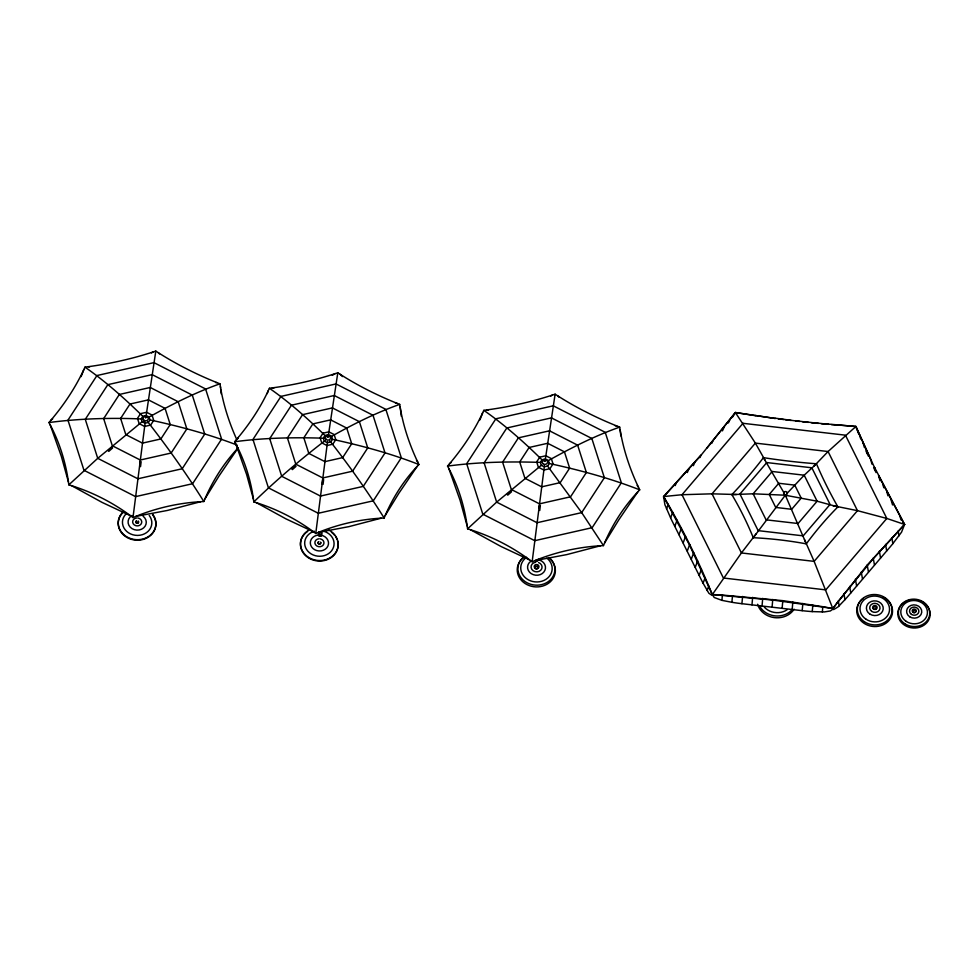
<?xml version="1.0" encoding="UTF-8"?>
<svg xmlns="http://www.w3.org/2000/svg" width="979" height="979" viewBox="0 0 979 979"><rect width="100%" height="100%" fill="white"/><g stroke="black" fill="none" stroke-linecap="round" stroke-linejoin="round"><path stroke-width="1.47" d="M755.372 415.5L775.38 418.486L735.4 412.526L700.866 455.443L663.468 497.026L665.01 496.194M775.392 418.204L799.757 421.459M808.373 422.402L795.474 420.664M818.444 423.417L805.521 421.79M828.515 424.348L815.58 422.855M871.995 464.181L870.625 459.273L855.879 426.489L825.652 423.858M839.162 605.866L838.305 601.045L832.431 609.501L830.351 610.957L824.232 611.948L811.836 611.581A153.838 97.031 9.9 0 1 802.193 610.676L741.923 603.7A153.838 97.227 5.1 0 1 732.292 602.366L721.915 600.36L722.404 595.061L782.821 600.653L822.825 606.699L832.774 608.485L833.643 609.574L838.061 606.919L845.22 599.417A153.838 60.759 -63 0 0 850.788 592.968L886.693 550.932A153.838 64.834 -59.4 0 0 892.615 543.957L901.549 532.172L904.572 524.463L874.541 467.46L876.009 472.588M731.888 602.305L732.5 595.697M741.923 603.7L742.584 596.456M751.97 604.875L752.655 597.337M762.029 605.989L762.727 598.328M772.076 607.115L772.774 599.429M782.111 608.314L782.821 600.653M792.158 609.538L792.843 601.987M802.193 610.676L802.853 603.443M812.24 611.606L812.851 605.01M822.336 611.997L822.825 606.699M139.85 464.07L140.144 461.623L141.135 461.745L140.548 466.628M322.238 483.039L322.666 479.502L323.621 479.612L323.058 484.324L322.103 484.213M539.05 507.917L539.343 505.458L540.347 505.568L539.759 510.487M237.983 448.101L236.123 450.095A210.057 181.494 65.5 0 0 206.067 496.304L203.828 501.517L197.746 501.884A210.057 207.132 85.5 0 0 138.639 515.26L132.985 517.561L145.21 422.194M238.252 437.466A202.788 134.074 -31.3 0 0 267.267 392.848L269.396 388.271L275.307 387.464A202.788 109.33 -6.6 0 0 332.37 374.553L337.792 372.791L342.528 375.801A202.788 111.129 19 0 0 394.194 402.161L399.713 404.376L400.521 409.308A202.788 138.418 43.4 0 0 416.54 459.494L418.914 464.523L415.329 468.354A202.788 175.229 65.5 0 0 386.301 512.984L384.135 518.013L378.273 518.356A202.788 199.973 85.5 0 0 321.21 531.267L315.752 533.494L327.561 441.431M532.148 561.762L527.24 558.14A211.452 206.642 -73.9 0 0 473.359 530.655L467.57 528.819L466.763 523.202A211.452 178.178 -53.7 0 0 450.059 470.862L447.55 466.102L451.331 461.635A211.452 139.801 -31.3 0 0 481.595 415.096L483.81 410.336L489.977 409.491A211.452 113.992 -6.6 0 0 549.464 396.03L555.117 394.182L560.061 397.339A211.452 115.877 19 0 0 613.943 424.813L619.695 427.125L620.539 432.277A211.452 144.341 43.4 0 0 637.243 484.605L639.715 489.843L635.971 493.844A211.452 182.706 65.5 0 0 605.707 540.371L603.456 545.609L597.325 545.976A211.452 208.515 85.5 0 0 537.838 559.45L532.148 561.762L544.446 465.759M145.993 416.528L155.808 351.094L160.715 354.227A210.057 115.106 19 0 0 214.242 381.529L219.957 383.817L220.789 388.932A210.057 143.375 43.4 0 0 236.796 439.608M328.491 434.59L337.792 372.791M544.557 460.962L545.376 460.876L544.765 461.403M545.23 460.057L555.117 394.182M699.863 457.609L701.037 455.076L663.603 496.549L664.9 504.76L670.774 518.258A153.838 59.792 73 0 0 674.812 526.396L699.165 575.407A153.838 55.522 76.5 0 0 702.922 582.933L708.906 593.311L711.88 595.22L741.421 552.951L756.033 533.947M83.851 369.548L81.11 376.621M268.319 390.597L267.206 393.619M482.684 412.759L481.521 415.916M666.528 508.896L668.192 504.381L663.603 496.549L681.996 494.725L712.039 493.82L736.453 494.53M670.615 517.903L672.683 512.262L668.192 504.381M674.812 526.396L677.076 520.216L672.683 512.262M679.01 534.669L681.384 528.244L677.076 520.216M683.183 542.856L685.581 536.321L681.384 528.244M687.282 551.006L689.693 544.459L685.581 536.321M691.296 559.193L693.707 552.658L689.693 544.459M695.249 567.355L697.623 560.918L693.707 552.658M699.165 575.407L701.441 569.24L697.623 560.918M703.081 583.239L705.149 577.61L701.441 569.24M707.107 590.57L708.772 586.042L705.149 577.61M479.918 419.881L480.983 417.238M145.357 417.335L146.189 417.433L145.528 417.874M327.696 436.732L328.491 436.83L327.867 437.246M675.131 485.621L676.416 482.855M687.258 472.576L688.898 469.027M693.34 465.674L695.017 462.064M706.985 448.052L735.4 412.526L755.36 415.671M711.696 443.487L712.847 441.003M722.429 430.87L724.301 426.82M728.388 422.94L729.893 419.685M155.808 351.094L150.191 352.917A210.057 113.246 -6.6 0 1 91.096 366.305L84.977 367.137L82.762 371.873A210.057 138.871 -31.3 0 1 52.707 418.094L48.95 422.536L51.446 427.272A210.057 176.991 -53.7 0 1 68.04 479.257L68.836 484.838L74.6 486.661A210.057 205.272 -73.9 0 1 128.114 513.963L132.985 517.561M765.088 460.289L755.372 443.108L735.4 412.526L732.28 417.47M835.723 424.8L855.879 426.489L854.826 427.456M204.966 498.862L219.088 475.88L237.958 448.137M385.249 515.443L398.881 493.245L417.091 466.481M604.606 542.941L618.826 519.8L637.806 491.886M753.279 537.716L784.509 496.255L786.651 495.484L817.122 501.211L837.889 506.889A395.345 356.76 59.1 0 0 806.292 543.859A395.345 393.95 -6.9 0 0 753.279 537.716A395.345 351.204 -48.5 0 0 731.864 494.615A395.345 271.256 -24.2 0 0 763.449 457.646A395.345 234.054 5.8 0 0 816.462 463.777A395.345 276.812 35.6 0 0 837.889 506.889M663.603 496.549L689.497 544.973L712.296 594.534L772.725 600.041L832.774 608.485L867.21 565.018L904.572 524.463L878.555 475.635L880.023 480.775M838.342 601.216L873.329 558.593L904.572 524.463L886.815 518.454L857.469 510.659L832.909 505.666M315.752 533.494L311.053 530.018A202.788 198.174 -73.9 0 0 259.374 503.659L253.818 501.909L253.059 496.512A202.788 170.872 -53.7 0 0 237.04 446.326L234.617 441.749L238.252 437.466M787.067 493.367L804.2 475.194L816.462 463.777M813.806 466.334L828.075 451.527L855.879 426.489L874.651 467.852M68.836 484.838L97.729 458.319L142.383 421.521M253.818 501.909C276.421 479.991 300.492 459.506 325.444 440.354M467.57 528.819L496.647 502.117L541.607 465.074M109.097 449.851L111.887 447.366L112.512 448.052L108.791 451.368L108.167 450.683M508.089 493.6L510.903 491.091L511.527 491.788L507.783 495.129L507.159 494.432M52.646 418.902L50.859 420.272M238.191 438.249L236.465 439.571M451.258 462.443L449.471 463.826M148.82 417.213C171.668 404.474 195.237 392.506 219.957 383.817M330.412 437.038C352.587 424.458 375.642 412.905 399.713 404.376M548.081 460.742C571.075 447.929 594.804 435.875 619.695 427.125M151.512 352.942L152.957 352.024M335.026 373.684L332.309 375.324M550.798 396.054L552.242 395.124M200.732 501.701L167.372 510.451L135.861 516.386M381.149 518.185L348.952 526.629L318.53 532.368M600.335 545.805L566.755 554.603L535.036 560.588M48.95 422.536C80.021 418.498 111.643 417.629 142.897 419.024M234.617 441.749C264.183 437.784 294.251 437.246 324.012 438.213M447.55 466.102C478.376 461.966 509.729 461.403 540.751 462.406M731.864 494.615L753.145 493.795L783.971 495.166M708.772 586.042L712.296 594.534L722.404 595.061M215.588 382.544L217.044 382.642M395.492 403.14L396.911 403.25M615.289 425.841L616.77 425.951M831.391 424.605L835.711 424.984M821.32 423.687L825.64 424.103M811.248 422.695L815.568 423.148M802.633 421.778L805.509 422.096M785.415 419.771L791.154 420.456M548.938 463.422C579.69 470.067 610.37 478.327 639.715 489.843M331.857 439.179C361.349 445.555 390.78 453.485 418.914 464.523M149.665 419.869C179.243 426.244 208.76 434.162 237.04 445.041M778.244 418.853L783.983 419.587M486.942 409.907L488.448 410.164M272.407 387.855L273.851 388.112M88.098 366.709L89.578 366.966M721.915 600.36L714.229 597.508L712.296 594.534M529.651 559.915L500.991 546.478L470.52 529.761M313.353 531.719L285.868 518.833L256.645 502.802M130.513 515.725L102.036 502.374L71.773 485.768M483.81 410.336C505.127 425.229 524.732 442.692 543.149 460.987M269.396 388.271C289.735 402.442 308.348 419.122 325.983 436.487M84.977 367.137C106.038 381.81 125.324 399.089 143.583 417.078M736.318 413.725L735.4 412.526M342.466 376.585L340.202 374.321M557.638 395.785L558.825 397.046M158.304 352.685L159.504 353.933M547.396 465.796L581.685 512.629L603.456 545.609M329.886 440.905C349.234 465.637 367.48 491.36 384.135 518.013M147.621 421.655C167.666 447.281 186.573 473.922 203.828 501.517M638.455 487.175L637.17 485.413M417.715 461.966L416.479 460.277M763.449 457.646L784.106 493.012M902.76 522.676L904.572 524.463M873.623 467.583L875.238 470.96M785.856 496.414L806.292 543.859M864.481 447.66L863.062 442.887M804.505 539.564L814.136 561.371L832.774 608.485M860.761 438.996L859.427 434.688M858.754 434.113L855.879 426.489M448.823 468.525L460.032 500.171L467.154 525.956M235.853 444.074L246.598 474.436L253.426 499.155M50.223 424.947L61.359 456.385L68.432 481.998M900.007 516.361L901.023 519.898M891.147 500.098L892.542 504.944M886.864 491.96L887.965 495.827M882.666 483.797L883.792 487.738M866.794 451.086L868.177 455.933M898.147 531.022L899.003 535.831M891.796 537.655L892.86 543.639M885.53 544.373L886.693 550.932M879.35 551.177L880.562 558.018M873.231 558.054L874.467 565.005M867.21 565.018L868.446 571.993M861.263 572.066L862.499 579.017M855.401 579.189L856.613 586.042M849.613 586.397L850.788 592.968M843.922 593.69L844.987 599.674M401.317 416.271L400.13 406.885M620.845 435.912L620.123 429.744M220.728 389.74L221.291 393.95M220.385 386.424L220.556 388.161M867.345 454.072A153.838 8.884 67.2 0 1 865.889 450.817M794.104 609.195A19.751 17.243 4.6 0 1 774.218 617.602A19.751 17.243 4.6 0 1 757.648 604.263M792.341 609.476A19.152 16.716 4.6 0 1 759.398 605.658M787.153 609.746A16.288 14.208 4.6 0 1 764.281 607.102M538.242 559.401A1.371 1.199 4.6 0 1 535.929 560.477M538.548 559.437A1.615 1.407 4.6 0 1 536.1 560.575M536.981 566.474A1.371 1.199 4.6 0 1 537.459 568.126A1.371 1.199 4.6 0 1 535.574 568.493A1.371 1.199 4.6 0 1 535.109 566.853M537.508 559.633A8.97 7.832 4.6 0 1 544.875 570.427A8.97 7.832 4.6 0 1 531.218 573.633A8.97 7.832 4.6 0 1 530.924 561.187M538.56 562.558A5.519 4.822 4.6 0 1 540.702 570.28A5.519 4.822 4.6 0 1 531.719 569.24A5.519 4.822 4.6 0 1 535.721 562.24M546.845 558.079A15.737 13.743 4.6 0 1 547.653 578.087A15.737 13.743 4.6 0 1 524.781 577.194A15.737 13.743 4.6 0 1 526.629 557.284M552.168 561.285A19.09 16.667 4.6 0 1 548.656 583.178A19.09 16.667 4.6 0 1 523.288 582.187A19.09 16.667 4.6 0 1 520.926 560.061M521.697 559.217A19.09 16.667 4.6 0 1 523.435 557.675M549.513 558.446A19.09 16.667 4.6 0 1 551.189 560.098M549.207 557.565A18.515 16.166 4.6 0 1 549.562 580.62A18.515 16.166 4.6 0 1 523.202 580.082A18.515 16.166 4.6 0 1 523.618 557.051M536.859 564.528A2.374 2.068 4.6 0 1 538.621 567.698A2.374 2.068 4.6 0 1 534.62 567.698A2.374 2.068 4.6 0 1 536.235 564.528M537.128 566.07A1.64 1.432 4.6 0 1 538.046 567.942A1.64 1.432 4.6 0 1 535.929 568.713A1.64 1.432 4.6 0 1 534.999 566.841M535.501 566.254A1.64 1.432 4.6 0 1 535.868 566.07M320.904 532.025A1.371 1.199 4.6 0 1 321.308 533.751A1.371 1.199 4.6 0 1 319.301 533.922A1.371 1.199 4.6 0 1 319.252 532.16M321.589 532.662A1.615 1.407 4.6 0 1 320.145 534.73A1.615 1.407 4.6 0 1 318.787 532.564M321.626 534.436A1.615 1.407 4.6 0 1 319.815 536.137A1.615 1.407 4.6 0 1 318.677 533.996M321.406 535.072A1.371 1.199 4.6 0 1 320.011 536.223A1.371 1.199 4.6 0 1 318.664 534.987M320.598 542.293A1.371 1.199 4.6 0 1 320.072 543.908A1.371 1.199 4.6 0 1 318.212 543.406A1.371 1.199 4.6 0 1 318.738 541.791M320.659 542.415A1.297 1.138 4.6 0 1 319.974 543.81A1.297 1.138 4.6 0 1 318.297 543.308A1.297 1.138 4.6 0 1 318.689 541.815M328.479 529.847A18.858 16.459 4.6 0 1 334.218 554.457A18.858 16.459 4.6 0 1 305.644 555.13A18.858 16.459 4.6 0 1 308.605 530.312M323.266 531.095A14.709 12.837 4.6 0 1 331.612 550.773A14.709 12.837 4.6 0 1 307.798 551.116A14.709 12.837 4.6 0 1 314.43 531.218M321.051 535.195A9.117 7.967 4.6 0 1 326.851 547.75A9.117 7.967 4.6 0 1 311.493 546.796A9.117 7.967 4.6 0 1 318.664 535.048M337.51 540.751A18.858 16.459 4.6 0 1 326.521 559.927A18.858 16.459 4.6 0 1 303.049 552.633A18.858 16.459 4.6 0 1 307.577 531.45M331.477 532.258A18.858 16.459 4.6 0 1 334.781 535.501M335.65 536.737A18.858 16.459 4.6 0 1 337.033 539.368M320.243 538.866A4.565 3.977 4.6 0 1 323.143 545.144A4.565 3.977 4.6 0 1 315.471 544.667A4.565 3.977 4.6 0 1 319.056 538.793M144.231 421.79A2.203 1.921 4.6 0 1 143.778 421.472M149.224 515.492A14.709 12.837 4.6 0 1 146.532 532.637A14.709 12.837 4.6 0 1 126.695 531.401A14.709 12.837 4.6 0 1 125.936 514.036M152.54 514.66A18.858 16.459 4.6 0 1 149.077 536.639A18.858 16.459 4.6 0 1 123.648 535.06A18.858 16.459 4.6 0 1 122.681 512.8M152.589 514.146A18.858 16.459 4.6 0 1 149.126 536.125A18.858 16.459 4.6 0 1 123.684 534.546A18.858 16.459 4.6 0 1 122.718 512.286M138.015 518.013A4.565 3.977 4.6 0 1 140.915 524.291A4.565 3.977 4.6 0 1 133.23 523.814A4.565 3.977 4.6 0 1 136.827 517.94M143.069 516.19A9.117 7.967 4.6 0 1 143.583 527.938A9.117 7.967 4.6 0 1 130.158 527.106A9.117 7.967 4.6 0 1 131.994 515.505M138.259 521.293A1.297 1.138 4.6 0 1 137.929 522.872A1.297 1.138 4.6 0 1 136.13 522.553A1.297 1.138 4.6 0 1 136.46 520.975M138.174 521.281A1.371 1.199 4.6 0 1 138.051 523.043A1.371 1.199 4.6 0 1 136.057 522.737A1.371 1.199 4.6 0 1 136.534 521.036M874.271 609.44A1.542 1.346 4.6 0 1 873.586 607.384A1.542 1.346 4.6 0 1 876.021 607.384A1.542 1.346 4.6 0 1 875.446 609.452M882.556 596.982A17.928 15.652 4.6 0 1 889.36 620.062A17.928 15.652 4.6 0 1 862.401 622.106A17.928 15.652 4.6 0 1 863.417 598.438M919.856 600.837A16.178 14.122 4.6 0 1 927.003 622.509A16.178 14.122 4.6 0 1 901.365 622.485A16.178 14.122 4.6 0 1 907.496 600.825M908.806 600.408A16.178 14.122 4.6 0 1 911.547 599.882M96.945 375.544L67.955 420.138L83.961 470.287L135.591 496.622L192.606 483.712L221.597 439.118L205.59 388.969L153.96 362.634L96.945 375.544M107.825 384.661L85.283 419.33L97.729 458.319L137.868 478.792L182.192 468.757L204.733 434.089L192.288 395.1L152.149 374.627L107.825 384.661M119.352 394.464L103.652 418.608L112.316 445.763L140.278 460.02L171.154 453.032L186.854 428.888L178.178 401.733L150.228 387.476L119.352 394.464M129.987 404.033L120.625 418.437L125.801 434.627L142.469 443.12L160.874 438.959L170.236 424.556L165.072 408.365L148.392 399.873L129.987 404.033M140.548 413.64L137.476 418.363L139.165 423.662L144.635 426.452L150.668 425.082L153.727 420.37L152.039 415.059L146.581 412.281L140.548 413.64M280.961 396.397L252.961 439.436L268.417 487.848L318.273 513.277L373.305 500.82L401.304 457.768L385.848 409.357L336.005 383.927L280.961 396.397M291.461 405.196L269.702 438.653L281.719 476.296L320.463 496.059L363.258 486.379L385.028 452.91L373.011 415.267L334.255 395.504L291.461 405.196M302.584 414.655L287.434 437.956L295.793 464.181L322.789 477.948L352.599 471.193L367.749 447.892L359.391 421.668L332.395 407.9L302.584 414.655M312.864 423.895L303.82 437.797L308.813 453.424L324.906 461.635L342.674 457.609L351.718 443.707L346.725 428.08L330.633 419.869L312.864 423.895M323.046 433.171L320.084 437.723L321.724 442.851L326.998 445.531L332.811 444.221L335.773 439.669L334.145 434.541L328.871 431.849L323.046 433.171M495.863 418.804L466.677 463.691L482.794 514.171L534.767 540.677L592.16 527.681L621.347 482.806L605.23 432.314L553.257 405.808L495.863 418.804M506.816 427.982L484.128 462.871L496.647 502.117L537.055 522.725L581.685 512.629L604.373 477.728L591.842 438.482L551.434 417.874L506.816 427.982M518.417 437.846L502.606 462.149L511.332 489.488L539.478 503.842L570.561 496.806L586.372 472.502L577.647 445.164L549.5 430.809L518.417 437.846M529.125 447.476L519.702 461.966L524.903 478.266L541.681 486.832L560.221 482.635L569.643 468.146L564.442 451.845L547.653 443.279L529.125 447.476M539.747 457.156L536.663 461.904L538.364 467.24L543.871 470.042L549.941 468.672L553.025 463.924L551.324 458.576L545.817 455.773L539.747 457.156M743.012 423.307L681.996 494.725L723.383 578.014L825.786 589.872L886.815 518.454L845.428 435.166L743.012 423.307M755.372 443.108L712.039 493.82L741.421 552.951L814.136 561.371L857.469 510.659L828.075 451.527L755.372 443.108M766.79 462.565L739.94 493.991L758.15 530.642L803.208 535.856L830.057 504.43L811.848 467.791L766.79 462.565M772.198 471.486L753.145 493.795L766.067 519.825L798.069 523.52L817.122 501.211L804.2 475.194L772.198 471.486M778.77 483.271L769.237 494.419L775.698 507.428L791.693 509.288L801.226 498.127L794.764 485.119L778.77 483.271M295.377 465.723L291.791 468.929L292.391 469.59L295.988 466.396L295.377 465.723M783.983 494.089A1.836 1.603 4.6 0 0 787.153 493.869A1.836 1.603 4.6 0 0 785.305 491.568A1.836 1.603 4.6 0 0 783.983 494.089M541.864 465.514A4.259 3.72 4.6 0 0 548.974 463.911A4.259 3.72 4.6 0 0 543.688 459.298A4.259 3.72 4.6 0 0 541.864 465.514M543.051 463.679A2.668 2.325 4.6 0 0 547.494 462.675A2.668 2.325 4.6 0 0 544.189 459.787A2.668 2.325 4.6 0 0 543.051 463.679M324.869 441.382A4.393 3.843 4.6 0 0 332.187 439.73A4.393 3.843 4.6 0 0 326.741 434.97A4.393 3.843 4.6 0 0 324.869 441.382M326.215 439.424A2.558 2.227 4.6 0 0 330.474 438.457A2.558 2.227 4.6 0 0 327.304 435.704A2.558 2.227 4.6 0 0 326.215 439.424M142.689 421.925A4.185 3.647 4.6 0 0 149.652 420.346A4.185 3.647 4.6 0 0 144.476 415.83A4.185 3.647 4.6 0 0 142.689 421.925M143.827 420.126A2.643 2.313 4.6 0 0 148.233 419.122A2.643 2.313 4.6 0 0 144.953 416.259A2.643 2.313 4.6 0 0 143.827 420.126M873.574 608.987A2.227 1.946 4.6 0 0 877.098 607.702A2.227 1.946 4.6 0 0 873.99 605.646A2.227 1.946 4.6 0 0 873.574 608.987M871.787 611.434A5.176 4.528 4.6 0 0 879.999 608.448A5.176 4.528 4.6 0 0 872.779 603.664A5.176 4.528 4.6 0 0 871.787 611.434M864.408 621.763A17.389 15.187 4.6 0 0 891.979 611.716A17.389 15.187 4.6 0 0 867.724 595.66A17.389 15.187 4.6 0 0 864.408 621.763M866.011 619.217A14.783 12.911 4.6 0 0 889.446 610.676A14.783 12.911 4.6 0 0 868.838 597.031A14.783 12.911 4.6 0 0 866.011 619.217M869.841 614.066A8.432 7.355 4.6 0 0 883.193 609.195A8.432 7.355 4.6 0 0 871.445 601.412A8.432 7.355 4.6 0 0 869.841 614.066M904.792 623.709A15.688 13.694 4.6 0 0 929.658 614.653A15.688 13.694 4.6 0 0 907.778 600.176A15.688 13.694 4.6 0 0 904.792 623.709M913.358 612.438A1.383 1.212 4.6 0 0 915.561 611.642A1.383 1.212 4.6 0 0 913.627 610.358A1.383 1.212 4.6 0 0 913.358 612.438M906.236 621.408A13.339 11.638 4.6 0 0 927.37 613.711A13.339 11.638 4.6 0 0 908.769 601.4A13.339 11.638 4.6 0 0 906.236 621.408M909.687 616.77A7.599 6.633 4.6 0 0 921.728 612.377A7.599 6.633 4.6 0 0 911.131 605.365A7.599 6.633 4.6 0 0 909.687 616.77M911.437 614.396A4.675 4.075 4.6 0 0 918.853 611.704A4.675 4.075 4.6 0 0 912.33 607.384A4.675 4.075 4.6 0 0 911.437 614.396M913.052 612.193A2.007 1.75 4.6 0 0 916.234 611.031A2.007 1.75 4.6 0 0 913.431 609.171A2.007 1.75 4.6 0 0 913.052 612.193"/></g></svg>
